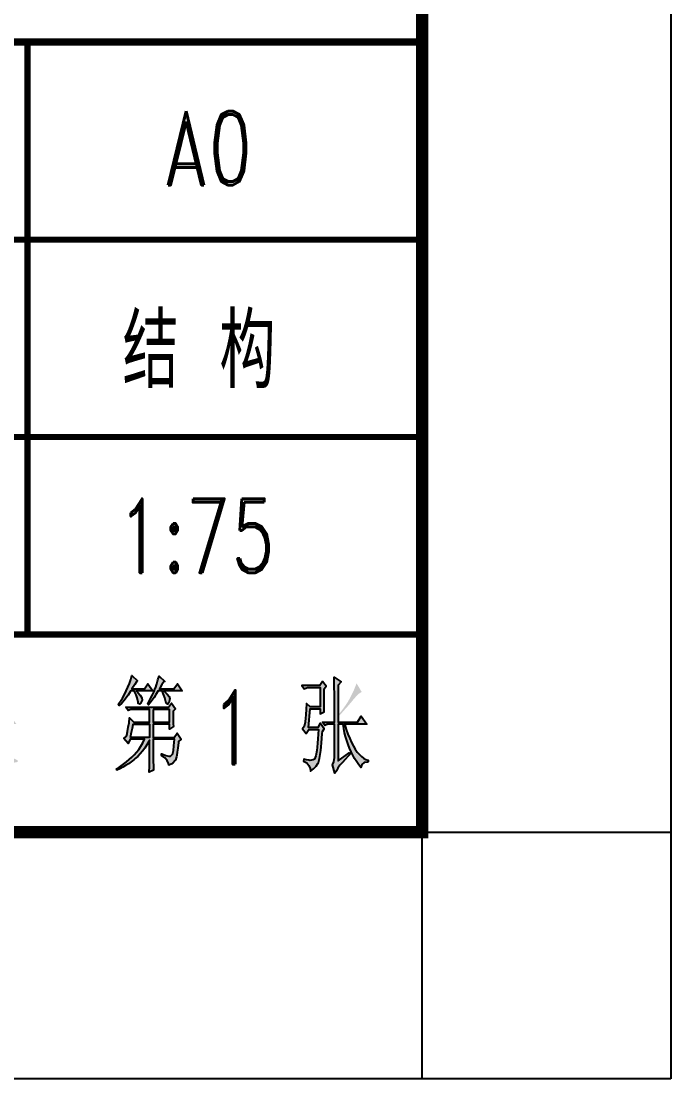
# Model space of a CAD drawing. Extents: x 52535 to 323108, y -93495 to -30420.
# Drawn here: x 139735 to 141710, y -93495 to -90281 of the extents above; entities that cross this region are included whole.
import ezdxf

# ---------------------------------------------------------------- set-up
doc = ezdxf.new("R2010")
doc.units = 0
doc.linetypes.add('CONTINOUS', pattern=[0])
doc.layers.get('0').update_dxf_attribs({"linetype": 'CONTINUOUS'})
for name, color, linetype in [('1', 7, 'CONTINUOUS'), ('TK', 4, 'CONTINUOUS'), ('图框', 4, 'CONTINOUS')]:
    doc.layers.add(name, color=color, linetype=linetype)
doc.styles.add('CHINESE-3', font='romand.shx', dxfattribs={"width": 0.8, "bigfont": 'ochinese.shx'})
doc.styles.add('romand', font='romand.shx', dxfattribs={"width": 0.7, "height": 200, "bigfont": 'OCHINESE.shx'})

msp = doc.modelspace()

# ---------------------------------------------------------------- hatches: boundary and pattern name
at = {"layer": '1'}
h = msp.add_hatch(color=2, dxfattribs=at)
h.paths.add_polyline_path([(139040, -92485.5), (139049.6, -92480.5), (139031.1, -92458.1), (139028.2, -92465.9), (139023.9, -92475.9), (139017.5, -92487.6), (139010.1, -92500.8), (139004.4, -92509.3), (138998.3, -92517.8), (138991.9, -92526.4), (138984.8, -92535.3), (138977.3, -92543.8), (138969.2, -92552.3), (138961, -92560.5), (138962.8, -92565.5), (138971.3, -92559.1), (138979.5, -92552.3), (138987.3, -92545.2), (139002.6, -92529.9), (139009, -92523.2), (139015.8, -92515.3), (139023.2, -92506.4), (139031.4, -92496.1)])
h.paths.add_polyline_path([(139138.8, -92512.1), (139133.2, -92506.8), (139126, -92501.1), (139117.5, -92494.4), (139107.5, -92487.2), (139095.8, -92479.4), (139082.6, -92470.9), (139078.4, -92468), (139077.3, -92473), (139087.3, -92482.3), (139096.2, -92491.2), (139104.3, -92499.7), (139111.8, -92508.2), (139118.2, -92516.1), (139123.6, -92524.2), (139128.5, -92531.7), (139130, -92534.2), (139138.1, -92547.4), (139144.2, -92552.7), (139148.5, -92550.2), (139149.2, -92548.1), (139150.2, -92536.7), (139147, -92524.2), (139145.6, -92520.7), (139143.1, -92516.8)])
h.paths.add_polyline_path([(139142, -92326.8), (139131.7, -92341.7), (139100.1, -92341.7), (139100.1, -92296.9), (139106.1, -92289.5), (139086.9, -92275.6), (139087.3, -92283.4), (139087.6, -92294.1), (139087.6, -92307.6), (139088, -92323.6), (139088, -92341.7), (139033.5, -92341.7), (139033.5, -92294.4), (139040, -92285.5), (139020.4, -92273.1), (139020.7, -92283.8), (139021.1, -92295.9), (139021.5, -92309), (139021.5, -92341.7), (138969.9, -92341.7), (138977, -92351.7), (138985.5, -92348.9), (138994.4, -92348.1), (139021.5, -92348.1), (139021.5, -92444.2), (138958.5, -92444.2), (138965.6, -92454.5), (138974.1, -92451.3), (138983, -92450.6), (139164.1, -92450.6), (139148.1, -92428.2), (139136.7, -92444.2), (139100.1, -92444.2), (139100.1, -92348.1), (139157, -92348.1)])
h.paths.add_polyline_path([(139088, -92348.1), (139088, -92444.2), (139033.5, -92444.2), (139033.5, -92348.1)], flags=17)
h.paths.add_polyline_path([(139548.7, -92370.6), (139579.2, -92370.6), (139579.2, -92385.5), (139591.3, -92379.5), (139591.3, -92369.1), (139591, -92357.4), (139590.6, -92344.2), (139590.6, -92309.4), (139596.7, -92301.9), (139585.3, -92287), (139577.5, -92299.4), (139523.4, -92299.4), (139530.2, -92309.4), (139539.8, -92305.5), (139579.2, -92305.5), (139579.2, -92364.5), (139548.7, -92364.5), (139537.3, -92354.2), (139536.2, -92372.3), (139535.1, -92387.3), (139534.1, -92399.4), (139533, -92408.6), (139533, -92410.8), (139529.8, -92424.3), (139525.2, -92430.7), (139536.6, -92445.6), (139544.4, -92433.2), (139573.9, -92433.2), (139572.8, -92447.8), (139571.8, -92461.6), (139570.7, -92474.8), (139569.6, -92487.2), (139568.6, -92496.8), (139565.7, -92513.2), (139561.5, -92522.8), (139557.5, -92525.7), (139547.6, -92527.4), (139544.4, -92526.7), (139536.2, -92525.3), (139529.4, -92523.2), (139528.4, -92529.2), (139538, -92534.6), (139544.4, -92542.4), (139548.3, -92552), (139549.4, -92559.5), (139559, -92552.3), (139566.4, -92544.5), (139571.8, -92536), (139573.2, -92533.1), (139576.4, -92521.7), (139579.2, -92509.3), (139581, -92496.8), (139581.7, -92486.2), (139582.8, -92474.1), (139583.9, -92460.2), (139584.9, -92444.9), (139585.3, -92439.2), (139591.3, -92430.7), (139579.2, -92414.3), (139572.1, -92426.8), (139543.3, -92426.8)])
h.paths.add_polyline_path([(139633.3, -92298), (139642.2, -92288), (139621.2, -92274.5), (139621.2, -92280.6), (139621.6, -92288.4), (139621.6, -92308.3), (139621.9, -92320.8), (139621.9, -92410.8), (139586.4, -92410.8), (139593.1, -92420.7), (139602, -92416.8), (139621.9, -92416.8), (139621.9, -92518.2), (139620.5, -92531.7), (139615.9, -92540.6), (139623.7, -92565.5), (139628, -92558.4), (139633, -92550.6), (139639.4, -92542), (139646.5, -92533.1), (139654.7, -92523.9), (139664.3, -92513.9), (139668.5, -92509.3), (139666.8, -92504.3), (139633.3, -92528.1), (139633.3, -92416.8), (139648.3, -92416.8), (139650.4, -92430), (139652.9, -92442.8), (139656.1, -92454.9), (139659.6, -92467), (139663.6, -92478.7), (139667.8, -92489.7), (139672.8, -92500.8), (139677.8, -92511.1), (139683.8, -92521.4), (139689.9, -92531), (139696.3, -92540.2), (139702.7, -92548.1), (139705.5, -92539.5), (139712.3, -92533.8), (139722.6, -92532.1), (139724.4, -92531.7), (139724.4, -92526.7), (139717.6, -92523.9), (139710.9, -92520), (139704.5, -92515), (139698.1, -92508.6), (139691.7, -92501.5), (139685.6, -92492.9), (139679.9, -92483.3), (139674.2, -92472.7), (139668.5, -92460.9), (139663.2, -92447.8), (139658.2, -92433.5), (139653.2, -92418.6), (139652.5, -92416.8), (139720.1, -92416.8), (139703.4, -92393), (139692, -92410.8), (139633.3, -92410.8)])
h.paths.add_polyline_path([(139689.5, -92293), (139680.3, -92315.8), (139674.9, -92326.8), (139669.2, -92337.8), (139668.5, -92339.3), (139663.2, -92348.5), (139657.5, -92357.4), (139650.7, -92367), (139643.6, -92376.6), (139635.1, -92387.1), (139636.2, -92391.9), (139644, -92383.4), (139651.5, -92374.8), (139658.9, -92366.6), (139673.2, -92350.3), (139678.9, -92343.2), (139688.8, -92331.8), (139697, -92324), (139703, -92320), (139705.2, -92319.3)], flags=17)
h.paths.add_polyline_path([(140079.8, -92296.2), (140085.8, -92288), (140088.3, -92285.5), (140070.9, -92269.5), (140067.7, -92281.3), (140063.8, -92293.4), (140059.1, -92304.7), (140054.2, -92315.8), (140048.5, -92327.2), (140042.4, -92337.8), (140036.4, -92347.4), (140030.7, -92355.6), (140032.5, -92360.6), (140040.6, -92352.8), (140047.8, -92344.6), (140053.4, -92338.2), (140059.8, -92328.6), (140066.2, -92318.6), (140068, -92315.8), (140078.7, -92315.8), (140084, -92327.9), (140087.2, -92336.8), (140090.4, -92350.3), (140090.8, -92354.2), (140095.8, -92356.3), (140097.9, -92354.2), (140102.2, -92343.9), (140101.5, -92336.8), (140096.8, -92328.6), (140089.4, -92320.4), (140084, -92315.8), (140134.5, -92315.8), (140119.6, -92294.4), (140109.3, -92309.4), (140071.6, -92309.4)])
h.paths.add_polyline_path([(140209.6, -92294.4), (140199.3, -92309.4), (140154.8, -92309.4), (140162.3, -92296.2), (140168.7, -92288.7), (140171.2, -92287), (140153.8, -92270.6), (140150.6, -92282.3), (140147, -92294.4), (140142.7, -92307.2), (140142.4, -92307.9), (140138.8, -92317.6), (140133.8, -92327.9), (140128.1, -92338.9), (140121.4, -92350.6), (140118.9, -92354.2), (140121.4, -92358.1), (140129.9, -92348.1), (140136.3, -92339.6), (140138.8, -92335.7), (140144.5, -92326.8), (140151.3, -92315.8), (140163.4, -92315.8), (140168.7, -92328.9), (140171.2, -92336.8), (140174.4, -92349.2), (140175.8, -92353.1), (140180.4, -92356), (140183.6, -92351.7), (140186.5, -92340), (140184.4, -92333.2), (140179, -92325.7), (140170.1, -92317.2), (140168.7, -92315.8), (140224.6, -92315.8)])
h.paths.add_polyline_path([(140196.8, -92404), (140196.8, -92377), (140203.6, -92370.6), (140191.5, -92353.1), (140182.6, -92365.6), (140052.4, -92365.6), (140059.5, -92375.5), (140068, -92372.7), (140076.9, -92372), (140124.9, -92372), (140124.9, -92410.8), (140077.6, -92410.8), (140064.5, -92397.9), (140062.7, -92412.9), (140060.2, -92426.4), (140058.1, -92438.9), (140055.6, -92450.2), (140054.9, -92453.1), (140047, -92460.6), (140060.2, -92475.5), (140066.2, -92463), (140110, -92463), (140104.7, -92474.1), (140098.6, -92484), (140092.2, -92493.6), (140085.1, -92502.2), (140078, -92510.4), (140071.6, -92516.8), (140055.2, -92531), (140047, -92537.4), (140038.9, -92543.4), (140030.7, -92549.1), (140024.3, -92553.1), (140025.3, -92557), (140034.6, -92552.3), (140043.5, -92547.7), (140052, -92542.7), (140060.6, -92537.4), (140068.7, -92531.7), (140076.9, -92525.7), (140081.2, -92521.7), (140089, -92515), (140096.5, -92507.2), (140103.6, -92499), (140110.4, -92489.7), (140116.8, -92480.1), (140122.8, -92469.8), (140124.9, -92465.5), (140124.9, -92534.9), (140124.6, -92547.7), (140124.2, -92559.5), (140124.2, -92563), (140137, -92557), (140136.7, -92543.1), (140136.3, -92529.9), (140136.3, -92463), (140201.1, -92463), (140198.9, -92482.6), (140197.5, -92496.8), (140196.1, -92505.4), (140195.7, -92506.8), (140189, -92514.3), (140183.6, -92514.3), (140174.7, -92511.8), (140161.9, -92507.2), (140160.9, -92506.8), (140160.9, -92511.8), (140171.5, -92519.6), (140178.7, -92527.4), (140182.9, -92536), (140183.6, -92542), (140192.9, -92537.8), (140195.7, -92535.6), (140203.2, -92527.8), (140203.6, -92526.7), (140207.1, -92515.7), (140208.2, -92510.7), (140209.3, -92502.2), (140211, -92489.4), (140212.8, -92472.3), (140213.2, -92469.5), (140221, -92462), (140208.9, -92444.2), (140200, -92457), (140136.3, -92457), (140136.3, -92416.8), (140185.4, -92416.8), (140185.4, -92431.7), (140197.5, -92424.3), (140197.2, -92416.1)])
h.paths.add_polyline_path([(140185.4, -92410.8), (140136.3, -92410.8), (140136.3, -92372), (140185.4, -92372)], flags=16)
h.paths.add_polyline_path([(140124.9, -92416.8), (140124.9, -92457), (140067.3, -92457), (140069.8, -92441.7), (140072.7, -92428.9), (140075, -92416.8)], flags=16)
h.paths.add_polyline_path([(140656.4, -92430.7), (140644.3, -92414.3), (140637.2, -92426.8), (140608.4, -92426.8), (140613.7, -92370.6), (140644.3, -92370.6), (140644.3, -92385.5), (140656.4, -92379.5), (140656.1, -92369.1), (140656.1, -92357.4), (140655.7, -92344.2), (140655.7, -92309.4), (140661.7, -92301.9), (140650.4, -92287), (140642.5, -92299.4), (140588.5, -92299.4), (140595.2, -92309.4), (140604.8, -92305.5), (140644.3, -92305.5), (140644.3, -92364.5), (140613.7, -92364.5), (140602.3, -92354.2), (140601.3, -92372.3), (140600.2, -92387.3), (140599.1, -92399.4), (140598.1, -92408.6), (140598.1, -92410.8), (140594.9, -92424.3), (140590.2, -92430.7), (140601.6, -92445.6), (140609.5, -92433.2), (140639, -92433.2), (140637.9, -92447.8), (140636.8, -92461.6), (140635.8, -92474.8), (140634.7, -92487.2), (140633.6, -92496.8), (140630.8, -92513.2), (140626.5, -92522.8), (140622.3, -92525.7), (140612.7, -92527.4), (140609.5, -92526.7), (140601.3, -92525.3), (140594.5, -92523.2), (140593.4, -92529.2), (140603.1, -92534.6), (140609.5, -92542.4), (140613.4, -92552), (140614.4, -92559.5), (140624, -92552.3), (140631.5, -92544.5), (140636.8, -92536), (140638.3, -92533.1), (140641.5, -92521.7), (140644.3, -92509.3), (140646.1, -92496.8), (140646.8, -92486.2), (140647.9, -92474.1), (140648.9, -92460.2), (140650, -92444.9), (140650.4, -92439.2)])
h.paths.add_polyline_path([(140768.1, -92320), (140770.2, -92319.3), (140754.6, -92293), (140745.3, -92315.8), (140740, -92326.8), (140734.3, -92337.8), (140733.6, -92339.3), (140728.3, -92348.5), (140722.6, -92357.4), (140715.8, -92367), (140708.7, -92376.6), (140700.2, -92387.1), (140701.2, -92391.9), (140709.1, -92383.4), (140716.5, -92374.8), (140724, -92366.6), (140738.2, -92350.3), (140743.9, -92343.2), (140753.9, -92331.8), (140762.1, -92324)], flags=17)
h.paths.add_polyline_path([(140750.7, -92492.9), (140745, -92483.3), (140739.3, -92472.7), (140733.6, -92460.9), (140728.3, -92447.8), (140723.3, -92433.5), (140718.3, -92418.6), (140717.6, -92416.8), (140785.2, -92416.8), (140768.5, -92393), (140757.1, -92410.8), (140698.4, -92410.8), (140698.4, -92298), (140707.3, -92288), (140686.3, -92274.5), (140686.3, -92280.6), (140686.7, -92288.4), (140686.7, -92308.3), (140687, -92320.8), (140687, -92410.8), (140651.4, -92410.8), (140658.2, -92420.7), (140667.1, -92416.8), (140687, -92416.8), (140687, -92518.2), (140685.6, -92531.7), (140681, -92540.6), (140688.8, -92565.5), (140693.1, -92558.4), (140698, -92550.6), (140704.1, -92542), (140711.6, -92533.1), (140719.7, -92523.9), (140729, -92513.9), (140733.6, -92509.3), (140731.8, -92504.3), (140698.4, -92528.1), (140698.4, -92416.8), (140713.3, -92416.8), (140715.5, -92430), (140718, -92442.8), (140721.2, -92454.9), (140724.7, -92467), (140728.6, -92478.7), (140732.9, -92489.7), (140737.9, -92500.8), (140742.9, -92511.1), (140748.5, -92521.4), (140755, -92531), (140761.4, -92540.2), (140767.4, -92548.1), (140770.6, -92539.5), (140777.4, -92533.8), (140787.7, -92532.1), (140789.5, -92531.7), (140789.5, -92526.7), (140782.7, -92523.9), (140775.9, -92520), (140769.5, -92515), (140763.1, -92508.6), (140756.7, -92501.5)])

# ---------------------------------------------------------------- linework, layer by layer
msp.add_lwpolyline([(52535.1, -30419.6), (141710.1, -30419.6), (141710.1, -93494.6), (52535.1, -93494.6)], close=True)
at = {"layer": '1', "color": 2}
msp.add_line((140954.1, -92744.6), (127454.1, -92744.6), dxfattribs=at)
msp.add_line((140954.1, -92744.6), (127454.1, -92744.6), dxfattribs=at)
at = {"layer": '1', "color": 2, "const_width": 37.5}
for points in [[(127454.1, -92744.6), (140954.1, -92744.6), (140954.1, -82862.4), (127454.1, -82862.4)], [(127454.1, -88394.6), (140954.1, -88394.6), (140954.1, -92744.6), (127454.1, -92744.6)]]:
    msp.add_lwpolyline(points, close=True, dxfattribs=at)
at = {"layer": '1', "color": 2}
for points, const_width in [([(132104.1, -90344.6), (140954.1, -90344.6)], 22.5), ([(139754.1, -90344.6), (139754.1, -92144.6)], 18.7), ([(140954.1, -90944.6), (138854.1, -90944.6)], 18.7), ([(140954.1, -91544.6), (138854.1, -91544.6)], 18.7), ([(140954.1, -92144.6), (138854.1, -92144.6)], 18.7)]:
    msp.add_lwpolyline(points, dxfattribs=dict(at, const_width=const_width))
for points in [[(140040.6, -92352.8), (140032.5, -92360.6), (140030.7, -92355.6), (140036.4, -92347.4), (140042.4, -92337.8), (140048.5, -92327.2), (140054.2, -92315.8), (140059.1, -92304.7), (140063.8, -92293.4), (140067.7, -92281.3), (140070.9, -92269.5), (140088.3, -92285.5), (140085.8, -92288), (140079.8, -92296.2), (140071.6, -92309.4), (140109.3, -92309.4), (140119.6, -92294.4), (140134.5, -92315.8), (140084, -92315.8), (140089.4, -92320.4), (140096.8, -92328.6), (140101.5, -92336.8), (140102.2, -92343.9), (140097.9, -92354.2), (140095.8, -92356.3), (140090.8, -92354.2), (140090.4, -92350.3), (140087.2, -92336.8), (140084, -92327.9), (140078.7, -92315.8), (140068, -92315.8), (140066.2, -92318.6), (140059.8, -92328.6), (140053.4, -92338.2), (140047.8, -92344.6)], [(140118.9, -92354.2), (140121.4, -92350.6), (140128.1, -92338.9), (140133.8, -92327.9), (140138.8, -92317.6), (140142.4, -92307.9), (140142.7, -92307.2), (140147, -92294.4), (140150.6, -92282.3), (140153.8, -92270.6), (140171.2, -92287), (140168.7, -92288.7), (140162.3, -92296.2), (140154.8, -92309.4), (140199.3, -92309.4), (140209.6, -92294.4), (140224.6, -92315.8), (140168.7, -92315.8), (140170.1, -92317.2), (140179, -92325.7), (140184.4, -92333.2), (140186.5, -92340), (140183.6, -92351.7), (140180.4, -92356), (140175.8, -92353.1), (140174.4, -92349.2), (140171.2, -92336.8), (140168.7, -92328.9), (140163.4, -92315.8), (140151.3, -92315.8), (140144.5, -92326.8), (140138.8, -92335.7), (140136.3, -92339.6), (140129.9, -92348.1), (140121.4, -92358.1)], [(140609.5, -92542.4), (140613.4, -92552), (140614.4, -92559.5), (140624, -92552.3), (140631.5, -92544.5), (140636.8, -92536), (140638.3, -92533.1), (140641.5, -92521.7), (140644.3, -92509.3), (140646.1, -92496.8), (140646.8, -92486.2), (140647.9, -92474.1), (140648.9, -92460.2), (140650, -92444.9), (140650.4, -92439.2), (140656.4, -92430.7), (140644.3, -92414.3), (140637.2, -92426.8), (140608.4, -92426.8), (140613.7, -92370.6), (140644.3, -92370.6), (140644.3, -92385.5), (140656.4, -92379.5), (140656.1, -92369.1), (140656.1, -92357.4), (140655.7, -92344.2), (140655.7, -92309.4), (140661.7, -92301.9), (140650.4, -92287), (140642.5, -92299.4), (140588.5, -92299.4), (140595.2, -92309.4), (140604.8, -92305.5), (140644.3, -92305.5), (140644.3, -92364.5), (140613.7, -92364.5), (140602.3, -92354.2), (140601.3, -92372.3), (140600.2, -92387.3), (140599.1, -92399.4), (140598.1, -92408.6), (140598.1, -92410.8), (140594.9, -92424.3), (140590.2, -92430.7), (140601.6, -92445.6), (140609.5, -92433.2), (140639, -92433.2), (140637.9, -92447.8), (140636.8, -92461.6), (140635.8, -92474.8), (140634.7, -92487.2), (140633.6, -92496.8), (140630.8, -92513.2), (140626.5, -92522.8), (140622.3, -92525.7), (140612.7, -92527.4), (140609.5, -92526.7), (140601.3, -92525.3), (140594.5, -92523.2), (140593.4, -92529.2), (140603.1, -92534.6)], [(140742.9, -92511.1), (140737.9, -92500.8), (140732.9, -92489.7), (140728.6, -92478.7), (140724.7, -92467), (140721.2, -92454.9), (140718, -92442.8), (140715.5, -92430), (140713.3, -92416.8), (140698.4, -92416.8), (140698.4, -92528.1), (140731.8, -92504.3), (140733.6, -92509.3), (140729, -92513.9), (140719.7, -92523.9), (140711.6, -92533.1), (140704.1, -92542), (140698, -92550.6), (140693.1, -92558.4), (140688.8, -92565.5), (140681, -92540.6), (140685.6, -92531.7), (140687, -92518.2), (140687, -92416.8), (140667.1, -92416.8), (140658.2, -92420.7), (140651.4, -92410.8), (140687, -92410.8), (140687, -92320.8), (140686.7, -92308.3), (140686.7, -92288.4), (140686.3, -92280.6), (140686.3, -92274.5), (140707.3, -92288), (140698.4, -92298), (140698.4, -92410.8), (140757.1, -92410.8), (140768.5, -92393), (140785.2, -92416.8), (140717.6, -92416.8), (140718.3, -92418.6), (140723.3, -92433.5), (140728.3, -92447.8), (140733.6, -92460.9), (140739.3, -92472.7), (140745, -92483.3), (140750.7, -92492.9), (140756.7, -92501.5), (140763.1, -92508.6), (140769.5, -92515), (140775.9, -92520), (140782.7, -92523.9), (140789.5, -92526.7), (140789.5, -92531.7), (140787.7, -92532.1), (140777.4, -92533.8), (140770.6, -92539.5), (140767.4, -92548.1), (140761.4, -92540.2), (140755, -92531), (140748.5, -92521.4)], [(140136.3, -92529.9), (140136.7, -92543.1), (140137, -92557), (140124.2, -92563), (140124.2, -92559.5), (140124.6, -92547.7), (140124.9, -92534.9), (140124.9, -92465.5), (140122.8, -92469.8), (140116.8, -92480.1), (140110.4, -92489.7), (140103.6, -92499), (140096.5, -92507.2), (140089, -92515), (140081.2, -92521.7), (140076.9, -92525.7), (140068.7, -92531.7), (140060.6, -92537.4), (140052, -92542.7), (140043.5, -92547.7), (140034.6, -92552.3), (140025.3, -92557), (140024.3, -92553.1), (140030.7, -92549.1), (140038.9, -92543.4), (140047, -92537.4), (140055.2, -92531), (140071.6, -92516.8), (140078, -92510.4), (140085.1, -92502.2), (140092.2, -92493.6), (140098.6, -92484), (140104.7, -92474.1), (140110, -92463), (140066.2, -92463), (140060.2, -92475.5), (140047, -92460.6), (140054.9, -92453.1), (140055.6, -92450.2), (140058.1, -92438.9), (140060.2, -92426.4), (140062.7, -92412.9), (140064.5, -92397.9), (140077.6, -92410.8), (140124.9, -92410.8), (140124.9, -92372), (140076.9, -92372), (140068, -92372.7), (140059.5, -92375.5), (140052.4, -92365.6), (140182.6, -92365.6), (140191.5, -92353.1), (140203.6, -92370.6), (140196.8, -92377), (140196.8, -92404), (140197.2, -92416.1), (140197.5, -92424.3), (140185.4, -92431.7), (140185.4, -92416.8), (140136.3, -92416.8), (140136.3, -92457), (140200, -92457), (140208.9, -92444.2), (140221, -92462), (140213.2, -92469.5), (140212.8, -92472.3), (140211, -92489.4), (140209.3, -92502.2), (140208.2, -92510.7), (140207.1, -92515.7), (140203.6, -92526.7), (140203.2, -92527.8), (140195.7, -92535.6), (140192.9, -92537.8), (140183.6, -92542), (140182.9, -92536), (140178.7, -92527.4), (140171.5, -92519.6), (140160.9, -92511.8), (140160.9, -92506.8), (140161.9, -92507.2), (140174.7, -92511.8), (140183.6, -92514.3), (140189, -92514.3), (140195.7, -92506.8), (140196.1, -92505.4), (140197.5, -92496.8), (140198.9, -92482.6), (140201.1, -92463), (140136.3, -92463)], [(140136.3, -92372), (140136.3, -92410.8), (140185.4, -92410.8), (140185.4, -92372)], [(140067.3, -92457), (140069.8, -92441.7), (140072.7, -92428.9), (140074.8, -92417.9), (140075.1, -92416.8), (140124.9, -92416.8), (140124.9, -92457)]]:
    msp.add_lwpolyline(points, close=True, dxfattribs=at)
at = {"layer": 'TK', "color": 4, "flags": 128}
for points in [[(141710.1, -30419.6), (141710.1, -93494.6)], [(140954.1, -93494.6), (140954.1, -92744.6)], [(140960.1, -92744.6), (141710.1, -92744.6)], [(141710.1, -93494.6), (52535.1, -93494.6)]]:
    msp.add_lwpolyline(points, dxfattribs=at)
at = {"layer": 'TK', "color": 4, "const_width": 37.5}
msp.add_lwpolyline([(54410.1, -31169.6), (140954.1, -31169.6), (140954.1, -92744.6), (54410.1, -92744.6)], close=True, dxfattribs=at)
at = {"layer": '图框', "color": 2}
msp.add_line((140954.1, -92744.6), (127454.1, -92744.6), dxfattribs=at)

# ---------------------------------------------------------------- texts
at = {"layer": 'TK', "color": 1, "style": 'romand', "width": 0.7}
for s, p in [('A0', (140168.5, -90778.9)), ('1:75', (140028.1, -91956.8))]:
    msp.add_text(s, height=225, dxfattribs=at).set_placement(p)
at = {"layer": 'TK', "color": 2, "style": 'CHINESE-3', "width": 0.8}
msp.add_text('结 构', height=225, dxfattribs=at).set_placement((140042.7, -91395.8))
at = {"layer": 'TK', "color": 4, "style": 'romand', "width": 0.7}
msp.add_text('1', height=225, dxfattribs=at).set_placement((140311.1, -92538.9))

doc.saveas('drawing.dxf')
